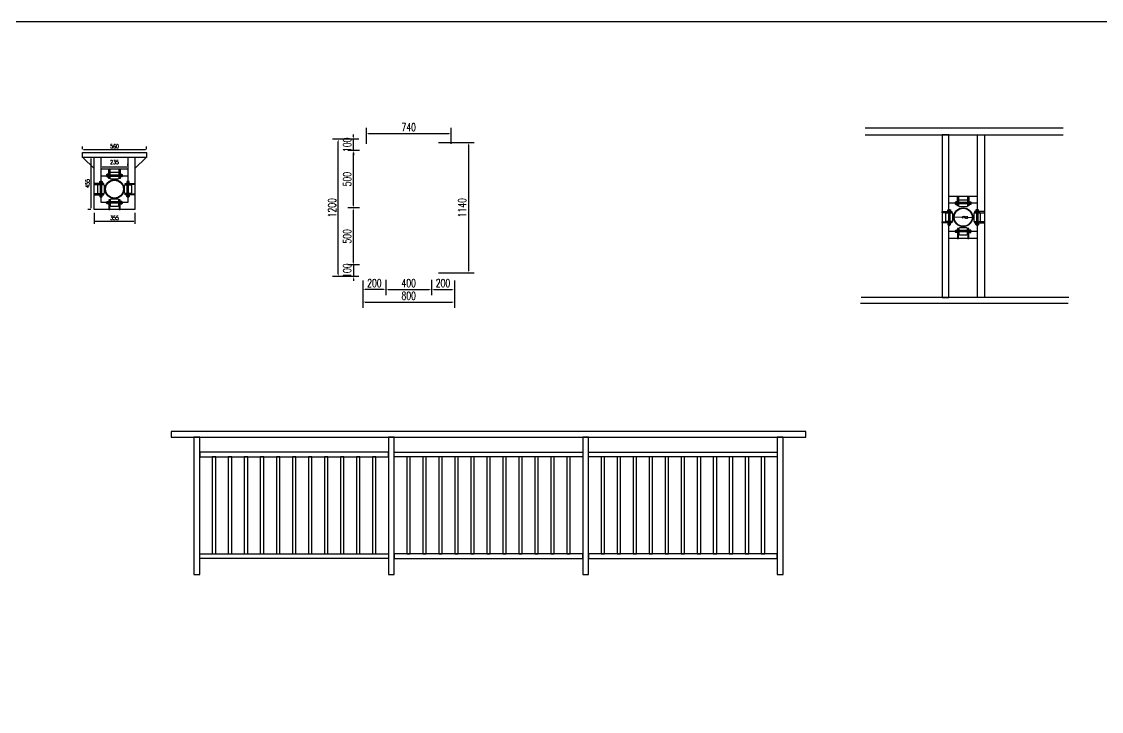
# Model space of a CAD drawing. Extents: x 36536 to 256213, y 18389 to 106449.
# Drawn here: x 234076 to 243516, y 97675 to 103703 of the extents above; entities that cross this region are included whole.
import ezdxf

# ---------------------------------------------------------------- set-up
doc = ezdxf.new("R2010")
doc.units = 0
doc.header["$LTSCALE"] = 1000
doc.header["$MEASUREMENT"] = 0
doc.linetypes.add('ACAD_ISO03W100', pattern=[30, 12, -18])
for name, color, linetype in [('W-ancillary measures附属措施', 1, 'Continuous'), ('W-PLASTIC_RAILINGS塑木栏杆', 6, 'Continuous'), ('W-STEEL_FRAME钢架', 3, 'Continuous')]:
    doc.layers.add(name, color=color, linetype=linetype)
doc.styles.add('STANDARD_T3', font='simplex.shx', dxfattribs={"width": 0.7, "bigfont": 'hztxt.shx'})
doc.dimstyles.new('W&&10', dxfattribs={"dimtxt": 35, "dimasz": 10, "dimexe": 25, "dimexo": 30, "dimgap": 10, "dimtad": 1, "dimdec": 0, "dimzin": 0, "dimdsep": 46, "dimtxsty": 'STANDARD_T3', "dimcen": 0.09, "dimclrd": 1, "dimclre": 1, "dimclrt": 7, "dimazin": 2, "dimtfac": 1, "dimtdec": 0, "dimtix": 1, "dimtmove": 2, "dimatfit": 3, "dimfxl": 100, "dimtolj": 1, "dimtzin": 0, "dimarcsym": 0})
doc.dimstyles.new('W&&20', dxfattribs={"dimtxt": 70, "dimasz": 20, "dimexe": 50, "dimexo": 60, "dimgap": 20, "dimtad": 1, "dimdec": 0, "dimzin": 0, "dimdsep": 46, "dimtxsty": 'STANDARD_T3', "dimcen": 0.09, "dimclrd": 1, "dimclre": 1, "dimclrt": 7, "dimazin": 2, "dimtfac": 1, "dimtdec": 0, "dimtix": 1, "dimtmove": 2, "dimatfit": 3, "dimfxl": 100, "dimtolj": 1, "dimtzin": 0, "dimarcsym": 0})
doc.dimstyles.new('W&&5', dxfattribs={"dimtxt": 17.5, "dimasz": 5, "dimexe": 12.5, "dimexo": 15, "dimgap": 5, "dimtad": 1, "dimdec": 0, "dimzin": 0, "dimdsep": 46, "dimtxsty": 'STANDARD_T3', "dimcen": 0.09, "dimclrd": 1, "dimclre": 1, "dimclrt": 7, "dimazin": 2, "dimtfac": 1, "dimtdec": 0, "dimtix": 1, "dimtmove": 2, "dimatfit": 3, "dimfxl": 100, "dimtolj": 1, "dimtzin": 0, "dimarcsym": 0})

# ---------------------------------------------------------------- blocks, each defined once
blk = doc.blocks.new('*U341')
at = {"layer": 'W-PLASTIC_RAILINGS塑木栏杆'}
blk.add_lwpolyline([(-15, -420), (15, -420), (15, 430), (-15, 430)], close=True, dxfattribs=at)
blk = doc.blocks.new('*U336')
at = {"layer": 'W-PLASTIC_RAILINGS塑木栏杆', "color": 0, "linetype": 'ByBlock', "lineweight": -2, "transparency": 16777216}
for p in [(0, 0), (140, 0), (280, 0), (420, 0), (560, 0), (700, 0), (840, 0), (980, 0), (1120, 0), (1260, 0), (1400, 0)]:
    blk.add_blockref('*U341', p, dxfattribs=at)
blk = doc.blocks.new('*U337')
at = {"layer": 'W-PLASTIC_RAILINGS塑木栏杆'}
blk.add_lwpolyline([(-15, -420), (15, -420), (15, 430), (-15, 430)], close=True, dxfattribs=at)
blk = doc.blocks.new('*U338')
at = {"layer": 'W-PLASTIC_RAILINGS塑木栏杆', "color": 0, "linetype": 'ByBlock', "lineweight": -2, "transparency": 16777216}
for p in [(0, 0), (140, 0), (280, 0), (420, 0), (560, 0), (700, 0), (840, 0), (980, 0), (1120, 0), (1260, 0), (1400, 0)]:
    blk.add_blockref('*U337', p, dxfattribs=at)
blk = doc.blocks.new('*U339')
at = {"layer": 'W-PLASTIC_RAILINGS塑木栏杆'}
blk.add_lwpolyline([(-15, -420), (15, -420), (15, 430), (-15, 430)], close=True, dxfattribs=at)
blk = doc.blocks.new('*U340')
at = {"layer": 'W-PLASTIC_RAILINGS塑木栏杆', "color": 0, "linetype": 'ByBlock', "lineweight": -2, "transparency": 16777216}
for p in [(0, 0), (140, 0), (280, 0), (420, 0), (560, 0), (700, 0), (840, 0), (980, 0), (1120, 0), (1260, 0), (1400, 0)]:
    blk.add_blockref('*U339', p, dxfattribs=at)
blk = doc.blocks.new('*D413')
at = {"layer": 'Defpoints', "color": 0, "transparency": 16777216}
for p in [(234608, 102559.7), (235168, 102586), (235168, 102559.7)]:
    blk.add_point(p, dxfattribs=at)
at = {"layer": 'W-STEEL_FRAME钢架', "color": 1, "lineweight": -2, "transparency": 16777216}
for p, q in [((234608, 102589.7), (234608, 102611)), ((234618, 102586), (235158, 102586)), ((235168, 102589.7), (235168, 102611))]:
    blk.add_line(p, q, dxfattribs=at)
at = {"layer": 'W-STEEL_FRAME钢架', "color": 1, "transparency": 16777216}
for points in [[(234618, 102587.7), (234618, 102584.4), (234608, 102586)], [(235158, 102587.7), (235158, 102584.4), (235168, 102586)]]:
    blk.add_solid(points, dxfattribs=at)
at = {"layer": 'W-STEEL_FRAME钢架', "color": 7, "transparency": 16777216, "insert": (234888, 102613.5), "char_height": 35, "attachment_point": 5, "style": 'STANDARD_T3'}
blk.add_mtext('\\A1;560', dxfattribs=at)
blk = doc.blocks.new('*D414')
at = {"layer": 'Defpoints', "color": 0, "transparency": 16777216}
for p in [(234710.3, 102516.7), (234679.6, 102061.4), (234710.3, 102061.4)]:
    blk.add_point(p, dxfattribs=at)
at = {"layer": 'W-STEEL_FRAME钢架', "color": 1, "lineweight": -2, "transparency": 16777216}
for p, q in [((234680.3, 102516.7), (234654.6, 102516.7)), ((234679.6, 102506.7), (234679.6, 102071.4)), ((234680.3, 102061.4), (234654.6, 102061.4))]:
    blk.add_line(p, q, dxfattribs=at)
at = {"layer": 'W-STEEL_FRAME钢架', "color": 1, "transparency": 16777216}
for points in [[(234677.9, 102506.7), (234681.2, 102506.7), (234679.6, 102516.7)], [(234677.9, 102071.4), (234681.2, 102071.4), (234679.6, 102061.4)]]:
    blk.add_solid(points, dxfattribs=at)
at = {"layer": 'W-STEEL_FRAME钢架', "color": 7, "transparency": 16777216, "insert": (234652.1, 102289), "char_height": 35, "attachment_point": 5, "rotation": 90, "style": 'STANDARD_T3'}
blk.add_mtext('\\A1;455', dxfattribs=at)
blk = doc.blocks.new('*D415')
at = {"layer": 'Defpoints', "color": 0, "transparency": 16777216}
for p in [(234710.3, 102061.4), (235065.6, 102061.4), (235065.6, 101960.4)]:
    blk.add_point(p, dxfattribs=at)
at = {"layer": 'W-STEEL_FRAME钢架', "color": 1, "lineweight": -2, "transparency": 16777216}
for p, q in [((234710.3, 102031.4), (234710.3, 101935.4)), ((235065.6, 102031.4), (235065.6, 101935.4)), ((234720.3, 101960.4), (235055.6, 101960.4))]:
    blk.add_line(p, q, dxfattribs=at)
at = {"layer": 'W-STEEL_FRAME钢架', "color": 1, "transparency": 16777216}
for points in [[(234720.3, 101962.1), (234720.3, 101958.7), (234710.3, 101960.4)], [(235055.6, 101962.1), (235055.6, 101958.7), (235065.6, 101960.4)]]:
    blk.add_solid(points, dxfattribs=at)
at = {"layer": 'W-STEEL_FRAME钢架', "color": 7, "transparency": 16777216, "insert": (234888, 101987.9), "char_height": 35, "attachment_point": 5, "style": 'STANDARD_T3'}
blk.add_mtext('\\A1;355', dxfattribs=at)
blk = doc.blocks.new('*D416')
at = {"layer": 'Defpoints', "color": 0, "transparency": 16777216}
for p in [(235005.6, 102434), (234770.3, 102416.7), (235005.6, 102416.7)]:
    blk.add_point(p, dxfattribs=at)
at = {"layer": 'W-STEEL_FRAME钢架', "color": 1, "lineweight": -2, "transparency": 16777216}
for p, q in [((234770.3, 102446.7), (234770.3, 102459)), ((234780.3, 102434), (234995.6, 102434)), ((235005.6, 102446.7), (235005.6, 102459))]:
    blk.add_line(p, q, dxfattribs=at)
at = {"layer": 'W-STEEL_FRAME钢架', "color": 1, "transparency": 16777216}
for points in [[(234780.3, 102435.6), (234780.3, 102432.3), (234770.3, 102434)], [(234995.6, 102435.6), (234995.6, 102432.3), (235005.6, 102434)]]:
    blk.add_solid(points, dxfattribs=at)
at = {"layer": 'W-STEEL_FRAME钢架', "color": 7, "transparency": 16777216, "insert": (234888, 102475), "char_height": 35, "attachment_point": 5, "style": 'STANDARD_T3'}
blk.add_mtext('\\A1;235', dxfattribs=at)
blk = doc.blocks.new('*D429')
at = {"layer": 'Defpoints', "color": 0, "transparency": 16777216}
for p in [(237260, 101506.5), (237660, 101506.5), (237660, 101362.9)]:
    blk.add_point(p, dxfattribs=at)
at = {"layer": 'W-STEEL_FRAME钢架', "color": 1, "lineweight": -2, "transparency": 16777216}
for p, q in [((237260, 101446.5), (237260, 101312.9)), ((237660, 101446.5), (237660, 101312.9)), ((237280, 101362.9), (237640, 101362.9))]:
    blk.add_line(p, q, dxfattribs=at)
at = {"layer": 'W-STEEL_FRAME钢架', "color": 1, "transparency": 16777216}
for points in [[(237280, 101366.2), (237280, 101359.5), (237260, 101362.9)], [(237640, 101366.2), (237640, 101359.5), (237660, 101362.9)]]:
    blk.add_solid(points, dxfattribs=at)
at = {"layer": 'W-STEEL_FRAME钢架', "color": 7, "transparency": 16777216, "insert": (237460, 101417.9), "char_height": 70, "attachment_point": 5, "style": 'STANDARD_T3'}
blk.add_mtext('\\A1;400', dxfattribs=at)
blk = doc.blocks.new('*D430')
at = {"layer": 'Defpoints', "color": 0, "transparency": 16777216}
for p in [(237060, 101501.5), (237260, 101506.5), (237060, 101362.9)]:
    blk.add_point(p, dxfattribs=at)
at = {"layer": 'W-STEEL_FRAME钢架', "color": 1, "lineweight": -2, "transparency": 16777216}
for p, q in [((237060, 101441.5), (237060, 101312.9)), ((237260, 101446.5), (237260, 101312.9)), ((237240, 101362.9), (237080, 101362.9))]:
    blk.add_line(p, q, dxfattribs=at)
at = {"layer": 'W-STEEL_FRAME钢架', "color": 1, "transparency": 16777216}
for points in [[(237080, 101366.2), (237080, 101359.5), (237060, 101362.9)], [(237240, 101366.2), (237240, 101359.5), (237260, 101362.9)]]:
    blk.add_solid(points, dxfattribs=at)
at = {"layer": 'W-STEEL_FRAME钢架', "color": 7, "transparency": 16777216, "insert": (237160, 101417.9), "char_height": 70, "attachment_point": 5, "style": 'STANDARD_T3'}
blk.add_mtext('\\A1;200', dxfattribs=at)
blk = doc.blocks.new('*D431')
at = {"layer": 'Defpoints', "color": 0, "transparency": 16777216}
for p in [(237660, 101506.5), (237860, 101500.8), (237860, 101362.9)]:
    blk.add_point(p, dxfattribs=at)
at = {"layer": 'W-STEEL_FRAME钢架', "color": 1, "lineweight": -2, "transparency": 16777216}
for p, q in [((237660, 101446.5), (237660, 101312.9)), ((237860, 101440.8), (237860, 101312.9)), ((237680, 101362.9), (237840, 101362.9))]:
    blk.add_line(p, q, dxfattribs=at)
at = {"layer": 'W-STEEL_FRAME钢架', "color": 1, "transparency": 16777216}
for points in [[(237680, 101366.2), (237680, 101359.5), (237660, 101362.9)], [(237840, 101366.2), (237840, 101359.5), (237860, 101362.9)]]:
    blk.add_solid(points, dxfattribs=at)
at = {"layer": 'W-STEEL_FRAME钢架', "color": 7, "transparency": 16777216, "insert": (237760, 101417.9), "char_height": 70, "attachment_point": 5, "style": 'STANDARD_T3'}
blk.add_mtext('\\A1;200', dxfattribs=at)
blk = doc.blocks.new('*D432')
at = {"layer": 'Defpoints', "color": 0, "transparency": 16777216}
for p in [(237060, 101501.5), (237860, 101500.8), (237860, 101252.5)]:
    blk.add_point(p, dxfattribs=at)
at = {"layer": 'W-STEEL_FRAME钢架', "color": 1, "lineweight": -2, "transparency": 16777216}
for p, q in [((237060, 101441.5), (237060, 101202.5)), ((237860, 101440.8), (237860, 101202.5)), ((237080, 101252.5), (237840, 101252.5))]:
    blk.add_line(p, q, dxfattribs=at)
at = {"layer": 'W-STEEL_FRAME钢架', "color": 1, "transparency": 16777216}
for points in [[(237080, 101255.8), (237080, 101249.1), (237060, 101252.5)], [(237840, 101255.8), (237840, 101249.1), (237860, 101252.5)]]:
    blk.add_solid(points, dxfattribs=at)
at = {"layer": 'W-STEEL_FRAME钢架', "color": 7, "transparency": 16777216, "insert": (237460, 101307.5), "char_height": 70, "attachment_point": 5, "style": 'STANDARD_T3'}
blk.add_mtext('\\A1;800', dxfattribs=at)
blk = doc.blocks.new('*D433')
at = {"layer": 'Defpoints', "color": 0, "transparency": 16777216}
for p in [(236976.7, 102076.5), (237090, 102076.5), (237090, 101576.5)]:
    blk.add_point(p, dxfattribs=at)
at = {"layer": 'W-STEEL_FRAME钢架', "color": 1, "lineweight": -2, "transparency": 16777216}
for p, q in [((237030, 102076.5), (236926.7, 102076.5)), ((236976.7, 101596.5), (236976.7, 102056.5)), ((237030, 101576.5), (236926.7, 101576.5))]:
    blk.add_line(p, q, dxfattribs=at)
at = {"layer": 'W-STEEL_FRAME钢架', "color": 1, "transparency": 16777216}
for points in [[(236973.4, 102056.5), (236980.1, 102056.5), (236976.7, 102076.5)], [(236973.4, 101596.5), (236980.1, 101596.5), (236976.7, 101576.5)]]:
    blk.add_solid(points, dxfattribs=at)
at = {"layer": 'W-STEEL_FRAME钢架', "color": 7, "transparency": 16777216, "insert": (236921.7, 101826.5), "char_height": 70, "attachment_point": 5, "rotation": 90, "style": 'STANDARD_T3'}
blk.add_mtext('\\A1;500', dxfattribs=at)
blk = doc.blocks.new('*D434')
at = {"layer": 'Defpoints', "color": 0, "transparency": 16777216}
for p in [(236976.7, 102576.5), (237090, 102576.5), (237090, 102076.5)]:
    blk.add_point(p, dxfattribs=at)
at = {"layer": 'W-STEEL_FRAME钢架', "color": 1, "lineweight": -2, "transparency": 16777216}
for p, q in [((237030, 102576.5), (236926.7, 102576.5)), ((236976.7, 102096.5), (236976.7, 102556.5)), ((237030, 102076.5), (236926.7, 102076.5))]:
    blk.add_line(p, q, dxfattribs=at)
at = {"layer": 'W-STEEL_FRAME钢架', "color": 1, "transparency": 16777216}
for points in [[(236973.4, 102556.5), (236980.1, 102556.5), (236976.7, 102576.5)], [(236973.4, 102096.5), (236980.1, 102096.5), (236976.7, 102076.5)]]:
    blk.add_solid(points, dxfattribs=at)
at = {"layer": 'W-STEEL_FRAME钢架', "color": 7, "transparency": 16777216, "insert": (236921.7, 102326.5), "char_height": 70, "attachment_point": 5, "rotation": 90, "style": 'STANDARD_T3'}
blk.add_mtext('\\A1;500', dxfattribs=at)
blk = doc.blocks.new('*D435')
at = {"layer": 'Defpoints', "color": 0, "transparency": 16777216}
for p in [(236976.7, 102676.5), (237085, 102676.5), (237090, 102576.5)]:
    blk.add_point(p, dxfattribs=at)
at = {"layer": 'W-STEEL_FRAME钢架', "color": 1, "lineweight": -2, "transparency": 16777216}
for p, q in [((236976.7, 102696.5), (236976.7, 102716.5)), ((237025, 102676.5), (236926.7, 102676.5)), ((236976.7, 102576.5), (236976.7, 102676.5)), ((237030, 102576.5), (236926.7, 102576.5)), ((236976.7, 102556.5), (236976.7, 102536.5))]:
    blk.add_line(p, q, dxfattribs=at)
at = {"layer": 'W-STEEL_FRAME钢架', "color": 1, "transparency": 16777216}
for points in [[(236973.4, 102696.5), (236980.1, 102696.5), (236976.7, 102676.5)], [(236973.4, 102556.5), (236980.1, 102556.5), (236976.7, 102576.5)]]:
    blk.add_solid(points, dxfattribs=at)
at = {"layer": 'W-STEEL_FRAME钢架', "color": 7, "transparency": 16777216, "insert": (236921.7, 102626.5), "char_height": 70, "attachment_point": 5, "rotation": 90, "style": 'STANDARD_T3'}
blk.add_mtext('\\A1;100', dxfattribs=at)
blk = doc.blocks.new('*D436')
at = {"layer": 'Defpoints', "color": 0, "transparency": 16777216}
for p in [(237090, 101576.5), (236976.7, 101476.6), (237083.4, 101476.6)]:
    blk.add_point(p, dxfattribs=at)
at = {"layer": 'W-STEEL_FRAME钢架', "color": 1, "lineweight": -2, "transparency": 16777216}
for p, q in [((236976.7, 101596.5), (236976.7, 101616.5)), ((237030, 101576.5), (236926.7, 101576.5)), ((236976.7, 101576.5), (236976.7, 101476.6)), ((237023.4, 101476.6), (236926.7, 101476.6)), ((236976.7, 101456.6), (236976.7, 101436.6))]:
    blk.add_line(p, q, dxfattribs=at)
at = {"layer": 'W-STEEL_FRAME钢架', "color": 1, "transparency": 16777216}
for points in [[(236973.4, 101596.5), (236980.1, 101596.5), (236976.7, 101576.5)], [(236973.4, 101456.6), (236980.1, 101456.6), (236976.7, 101476.6)]]:
    blk.add_solid(points, dxfattribs=at)
at = {"layer": 'W-STEEL_FRAME钢架', "color": 7, "transparency": 16777216, "insert": (236921.7, 101526.6), "char_height": 70, "attachment_point": 5, "rotation": 90, "style": 'STANDARD_T3'}
blk.add_mtext('\\A1;100', dxfattribs=at)
blk = doc.blocks.new('*D437')
at = {"layer": 'Defpoints', "color": 0, "transparency": 16777216}
for p in [(236844.6, 102676.5), (237085, 102676.5), (237083.4, 101476.6)]:
    blk.add_point(p, dxfattribs=at)
at = {"layer": 'W-STEEL_FRAME钢架', "color": 1, "lineweight": -2, "transparency": 16777216}
for p, q in [((237025, 102676.5), (236794.6, 102676.5)), ((236844.6, 101496.6), (236844.6, 102656.5)), ((237023.4, 101476.6), (236794.6, 101476.6))]:
    blk.add_line(p, q, dxfattribs=at)
at = {"layer": 'W-STEEL_FRAME钢架', "color": 1, "transparency": 16777216}
for points in [[(236841.2, 102656.5), (236847.9, 102656.5), (236844.6, 102676.5)], [(236841.2, 101496.6), (236847.9, 101496.6), (236844.6, 101476.6)]]:
    blk.add_solid(points, dxfattribs=at)
at = {"layer": 'W-STEEL_FRAME钢架', "color": 7, "transparency": 16777216, "insert": (236789.6, 102076.6), "char_height": 70, "attachment_point": 5, "rotation": 90, "style": 'STANDARD_T3'}
blk.add_mtext('\\A1;1200', dxfattribs=at)
blk = doc.blocks.new('*D438')
at = {"layer": 'Defpoints', "color": 0, "transparency": 16777216}
for p in [(237830, 102724.4), (237090, 102576.5), (237830, 102576.5)]:
    blk.add_point(p, dxfattribs=at)
at = {"layer": 'W-STEEL_FRAME钢架', "color": 1, "lineweight": -2, "transparency": 16777216}
for p, q in [((237090, 102636.5), (237090, 102774.4)), ((237110, 102724.4), (237810, 102724.4)), ((237830, 102636.5), (237830, 102774.4))]:
    blk.add_line(p, q, dxfattribs=at)
at = {"layer": 'W-STEEL_FRAME钢架', "color": 1, "transparency": 16777216}
for points in [[(237110, 102727.7), (237110, 102721), (237090, 102724.4)], [(237810, 102727.7), (237810, 102721), (237830, 102724.4)]]:
    blk.add_solid(points, dxfattribs=at)
at = {"layer": 'W-STEEL_FRAME钢架', "color": 7, "transparency": 16777216, "insert": (237460, 102779.4), "char_height": 70, "attachment_point": 5, "style": 'STANDARD_T3'}
blk.add_mtext('\\A1;740', dxfattribs=at)
blk = doc.blocks.new('*D439')
at = {"layer": 'Defpoints', "color": 0, "transparency": 16777216}
for p in [(237660, 102646.5), (237660, 101506.5), (237982.4, 101506.5)]:
    blk.add_point(p, dxfattribs=at)
at = {"layer": 'W-STEEL_FRAME钢架', "color": 1, "lineweight": -2, "transparency": 16777216}
for p, q in [((237720, 102646.5), (238032.4, 102646.5)), ((237982.4, 102626.5), (237982.4, 101526.5)), ((237720, 101506.5), (238032.4, 101506.5))]:
    blk.add_line(p, q, dxfattribs=at)
at = {"layer": 'W-STEEL_FRAME钢架', "color": 1, "transparency": 16777216}
for points in [[(237979, 102626.5), (237985.7, 102626.5), (237982.4, 102646.5)], [(237979, 101526.5), (237985.7, 101526.5), (237982.4, 101506.5)]]:
    blk.add_solid(points, dxfattribs=at)
at = {"layer": 'W-STEEL_FRAME钢架', "color": 7, "transparency": 16777216, "insert": (237927.4, 102076.5), "char_height": 70, "attachment_point": 5, "rotation": 90, "style": 'STANDARD_T3'}
blk.add_mtext('\\A1;1140', dxfattribs=at)
blk = doc.blocks.new('*D622')
at = {"color": 1, "lineweight": -2, "transparency": 16777216}
for p, q in [((242230.9, 101997.8), (242299.4, 101993.9)), ((242385.6, 101989.1), (242349.5, 101991.1))]:
    blk.add_line(p, q, dxfattribs=at)
at = {"color": 1, "transparency": 16777216}
for points in [[(242230.9, 101998.6), (242230.8, 101997), (242225.9, 101998.1)], [(242385.7, 101989.9), (242385.6, 101988.2), (242390.6, 101988.8)]]:
    blk.add_solid(points, dxfattribs=at)
at = {"layer": 'Defpoints', "color": 0, "transparency": 16777216}
for p in [(242225.9, 101998.1, 0), (242390.6, 101988.8, 0)]:
    blk.add_point(p, dxfattribs=at)
at = {"color": 7, "transparency": 16777216, "insert": (242324.4, 101992.5), "char_height": 17.5, "attachment_point": 5, "rotation": 356.77079, "style": 'STANDARD_T3'}
blk.add_mtext('\\A1;∅165', dxfattribs=at)

msp = doc.modelspace()

# ---------------------------------------------------------------- hatches: boundary and pattern name
h = msp.add_hatch(color=256)
h.dxf.hatch_style = 1
edge = h.paths.add_edge_path()
edge.add_arc((242308.227, 101993.429), 82.5, 0, 360)
edge = h.paths.add_edge_path(flags=16)
edge.add_arc((242308.227, 101993.429), 78.5, 0, 360)
edge = h.paths.add_edge_path()
edge.add_arc((242308.227, 101993.429), 82.5, 0, 360)
edge = h.paths.add_edge_path(flags=16)
edge.add_arc((242308.227, 101993.429), 78.5, 0, 360)

# ---------------------------------------------------------------- linework, layer by layer
for p, q in [((235167.989, 102516.671), (234607.989, 102516.671)), ((234710.347, 102419.416), (234610.347, 102516.671)), ((234710.347, 102061.387), (234710.347, 102516.671)), ((234770.347, 102121.387), (234770.347, 102516.671)), ((235005.63, 102516.671), (235005.63, 102121.387)), ((235065.63, 102516.671), (235065.63, 102061.387)), ((235065.63, 102419.416), (235165.63, 102516.671)), ((234770.347, 102416.671), (235005.63, 102416.671)), ((234770.347, 102356.671), (235005.63, 102356.671)), ((234823.989, 102362.671, 0), (234830.989, 102362.671, 0)), ((234830.989, 102351.671, 0), (234823.989, 102351.671, 0)), ((234834.989, 102356.126, 0), (234830.989, 102359.472, 0)), ((234834.989, 102353.825, 0), (234830.989, 102357.171, 0)), ((234940.989, 102356.126, 0), (234944.989, 102359.472, 0)), ((234940.989, 102353.825, 0), (234944.989, 102357.171, 0)), ((234951.989, 102362.671, 0), (234944.989, 102362.671, 0)), ((234944.989, 102351.671, 0), (234951.989, 102351.671, 0)), ((234953.989, 102350.171, 0), (234953.989, 102364.171, 0)), ((234764.347, 102303.029, 0), (234764.347, 102296.029, 0)), ((234770.892, 102292.029, 0), (234767.546, 102296.029, 0)), ((234773.193, 102292.029, 0), (234769.847, 102296.029, 0)), ((234775.347, 102296.029, 0), (234775.347, 102303.029, 0)), ((235000.63, 102296.029, 0), (235000.63, 102303.029, 0)), ((235002.784, 102292.029, 0), (235006.13, 102296.029, 0)), ((235005.085, 102292.029, 0), (235008.431, 102296.029, 0)), ((235011.63, 102303.029, 0), (235011.63, 102296.029, 0)), ((234776.847, 102173.029, 0), (234762.847, 102173.029, 0)), ((234764.347, 102175.029, 0), (234764.347, 102182.029, 0)), ((234770.892, 102186.029, 0), (234767.546, 102182.029, 0)), ((234773.193, 102186.029, 0), (234769.847, 102182.029, 0)), ((234775.347, 102182.029, 0), (234775.347, 102175.029, 0)), ((234999.13, 102173.029, 0), (235013.13, 102173.029, 0)), ((235000.63, 102182.029, 0), (235000.63, 102175.029, 0)), ((235002.784, 102186.029, 0), (235006.13, 102182.029, 0)), ((235005.085, 102186.029, 0), (235008.431, 102182.029, 0)), ((235011.63, 102175.029, 0), (235011.63, 102182.029, 0)), ((235065.63, 102061.387), (234710.347, 102061.387)), ((235005.63, 102121.387), (234770.347, 102121.387)), ((234830.989, 102126.387, 0), (234823.989, 102126.387, 0)), ((234823.989, 102115.387, 0), (234830.989, 102115.387, 0)), ((234834.989, 102124.233, 0), (234830.989, 102120.887, 0)), ((234834.989, 102121.932, 0), (234830.989, 102118.586, 0)), ((234940.989, 102124.233, 0), (234944.989, 102120.887, 0)), ((234940.989, 102121.932, 0), (234944.989, 102118.586, 0)), ((234944.989, 102126.387, 0), (234951.989, 102126.387, 0)), ((234951.989, 102115.387, 0), (234944.989, 102115.387, 0)), ((234953.989, 102127.887, 0), (234953.989, 102113.887, 0)), ((242192.227, 102059.429, 0), (242178.227, 102059.429, 0)), ((242179.727, 102057.429, 0), (242179.727, 102050.429, 0)), ((242190.727, 102050.429, 0), (242190.727, 102057.429, 0)), ((242244.227, 102121.929, 0), (242251.227, 102121.929, 0)), ((242251.227, 102110.929, 0), (242244.227, 102110.929, 0)), ((242255.227, 102115.384, 0), (242251.227, 102118.73, 0)), ((242255.227, 102113.083, 0), (242251.227, 102116.429, 0)), ((242361.227, 102115.384, 0), (242365.227, 102118.73, 0)), ((242361.227, 102113.083, 0), (242365.227, 102116.429, 0)), ((242372.227, 102121.929, 0), (242365.227, 102121.929, 0)), ((242365.227, 102110.929, 0), (242372.227, 102110.929, 0)), ((242374.227, 102109.429, 0), (242374.227, 102123.429, 0)), ((242424.227, 102059.429, 0), (242438.227, 102059.429, 0)), ((242425.727, 102050.429, 0), (242425.727, 102057.429, 0)), ((242436.727, 102057.429, 0), (242436.727, 102050.429, 0)), ((242186.272, 102046.429, 0), (242182.926, 102050.429, 0)), ((242188.573, 102046.429, 0), (242185.227, 102050.429, 0)), ((242427.882, 102046.429, 0), (242431.227, 102050.429, 0)), ((242430.183, 102046.429, 0), (242433.528, 102050.429, 0)), ((242179.727, 101929.429, 0), (242179.727, 101936.429, 0)), ((242186.272, 101940.429, 0), (242182.926, 101936.429, 0)), ((242188.573, 101940.429, 0), (242185.227, 101936.429, 0)), ((242190.727, 101936.429, 0), (242190.727, 101929.429, 0)), ((242251.227, 101875.929, 0), (242244.227, 101875.929, 0)), ((242255.227, 101873.775, 0), (242251.227, 101870.429, 0)), ((242255.227, 101871.474, 0), (242251.227, 101868.128, 0)), ((242361.227, 101873.775, 0), (242365.227, 101870.429, 0)), ((242361.227, 101871.474, 0), (242365.227, 101868.128, 0)), ((242365.227, 101875.929, 0), (242372.227, 101875.929, 0)), ((242374.227, 101877.429, 0), (242374.227, 101863.429, 0)), ((242425.727, 101936.429, 0), (242425.727, 101929.429, 0)), ((242427.882, 101940.429, 0), (242431.227, 101936.429, 0)), ((242430.183, 101940.429, 0), (242433.528, 101936.429, 0)), ((242436.727, 101929.429, 0), (242436.727, 101936.429, 0)), ((242244.227, 101864.929, 0), (242251.227, 101864.929, 0)), ((242372.227, 101864.929, 0), (242365.227, 101864.929, 0))]:
    msp.add_line(p, q)
at = {"color": 4}
for p, q in [((234821.989, 102357.171, 0), (234817.989, 102357.171, 0)), ((234821.989, 102363.171, 0), (234818.989, 102363.171, 0)), ((234818.989, 102351.171, 0), (234821.989, 102351.171, 0)), ((234763.847, 102305.029, 0), (234763.847, 102308.029, 0)), ((234769.847, 102305.029, 0), (234769.847, 102309.029, 0)), ((234775.847, 102308.029, 0), (234775.847, 102305.029, 0)), ((235000.13, 102308.029, 0), (235000.13, 102305.029, 0)), ((235006.13, 102305.029, 0), (235006.13, 102309.029, 0)), ((235012.13, 102305.029, 0), (235012.13, 102308.029, 0)), ((234821.989, 102120.887, 0), (234817.989, 102120.887, 0)), ((234818.989, 102126.887, 0), (234821.989, 102126.887, 0)), ((234821.989, 102114.887, 0), (234818.989, 102114.887, 0)), ((242242.227, 102116.429, 0), (242238.227, 102116.429, 0)), ((242242.227, 102122.429, 0), (242239.227, 102122.429, 0)), ((242239.227, 102110.429, 0), (242242.227, 102110.429, 0)), ((242179.227, 101927.429, 0), (242179.227, 101924.429, 0)), ((242185.227, 101927.429, 0), (242185.227, 101923.429, 0)), ((242191.227, 101924.429, 0), (242191.227, 101927.429, 0)), ((242242.227, 101870.429, 0), (242238.227, 101870.429, 0)), ((242239.227, 101876.429, 0), (242242.227, 101876.429, 0)), ((242425.227, 101924.429, 0), (242425.227, 101927.429, 0)), ((242431.227, 101927.429, 0), (242431.227, 101923.429, 0)), ((242437.227, 101927.429, 0), (242437.227, 101924.429, 0)), ((242242.227, 101864.429, 0), (242239.227, 101864.429, 0))]:
    msp.add_line(p, q, dxfattribs=at)
at = {"color": 6, "linetype": 'ACAD_ISO03W100'}
for p, q in [((234937.989, 102362.671, 0), (234837.989, 102362.671, 0)), ((234937.989, 102350.671, 0), (234837.989, 102350.671, 0)), ((234764.347, 102189.029, 0), (234764.347, 102289.029, 0)), ((234776.347, 102189.029, 0), (234776.347, 102289.029, 0)), ((234999.63, 102189.029, 0), (234999.63, 102289.029, 0)), ((235011.63, 102189.029, 0), (235011.63, 102289.029, 0)), ((234937.989, 102127.387, 0), (234837.989, 102127.387, 0)), ((234937.989, 102115.387, 0), (234837.989, 102115.387, 0)), ((242358.227, 102121.929, 0), (242258.227, 102121.929, 0)), ((242358.227, 102109.929, 0), (242258.227, 102109.929, 0)), ((242179.727, 102043.429, 0), (242179.727, 101943.429, 0)), ((242191.727, 102043.429, 0), (242191.727, 101943.429, 0)), ((242424.727, 102043.429, 0), (242424.727, 101943.429, 0)), ((242436.727, 102043.429, 0), (242436.727, 101943.429, 0)), ((242358.227, 101876.929, 0), (242258.227, 101876.929, 0)), ((242358.227, 101864.929, 0), (242258.227, 101864.929, 0))]:
    msp.add_line(p, q, dxfattribs=at)
at = {"color": 2}
for p, q in [((234837.989, 102356.671, 0), (234847.989, 102356.671, 0)), ((234927.989, 102356.671, 0), (234937.989, 102356.671, 0)), ((234770.347, 102289.029, 0), (234770.347, 102279.029, 0)), ((235005.63, 102289.029, 0), (235005.63, 102279.029, 0)), ((234770.347, 102199.029, 0), (234770.347, 102189.029, 0)), ((235005.63, 102199.029, 0), (235005.63, 102189.029, 0)), ((234837.989, 102121.387, 0), (234847.989, 102121.387, 0)), ((234927.989, 102121.387, 0), (234937.989, 102121.387, 0)), ((242258.227, 102115.929, 0), (242268.227, 102115.929, 0)), ((242348.227, 102115.929, 0), (242358.227, 102115.929, 0)), ((242185.727, 102033.429, 0), (242185.727, 102043.429, 0)), ((242430.727, 102033.429, 0), (242430.727, 102043.429, 0)), ((242185.727, 101943.429, 0), (242185.727, 101953.429, 0)), ((242258.227, 101870.929, 0), (242268.227, 101870.929, 0)), ((242348.227, 101870.929, 0), (242358.227, 101870.929, 0)), ((242430.727, 101943.429, 0), (242430.727, 101953.429, 0))]:
    msp.add_line(p, q, dxfattribs=at)
for points in [[(211646.243, 103703.395), (244784.33, 103703.395), (244784.33, 69667.453), (211646.243, 69667.453)], [(235167.989, 102516.671), (234607.989, 102516.671), (234607.989, 102559.671), (235167.989, 102559.671)], [(234847.989, 102416.671), (234847.989, 102333.174), (234837.989, 102333.174), (234837.989, 102416.671)], [(234937.989, 102416.671), (234937.989, 102333.174), (234927.989, 102333.174), (234927.989, 102416.671)], [(234710.347, 102279.029), (234793.844, 102279.029), (234793.844, 102289.029), (234710.347, 102289.029)], [(235065.63, 102279.029), (234982.133, 102279.029), (234982.133, 102289.029), (235065.63, 102289.029)], [(234710.347, 102189.029), (234793.844, 102189.029), (234793.844, 102199.029), (234710.347, 102199.029)], [(235065.63, 102189.029), (234982.133, 102189.029), (234982.133, 102199.029), (235065.63, 102199.029)], [(234847.989, 102061.387), (234847.989, 102144.884), (234837.989, 102144.884), (234837.989, 102061.387)], [(234937.989, 102061.387), (234937.989, 102144.884), (234927.989, 102144.884), (234927.989, 102061.387)]]:
    msp.add_lwpolyline(points, close=True)
at = {"elevation": 0}
for points in [[(234817.989, 102352.171), (234819.989, 102350.171), (234819.989, 102364.171), (234817.989, 102362.171)], [(234821.989, 102348.671), (234821.989, 102351.671), (234821.989, 102362.671), (234821.989, 102365.671)], [(234953.989, 102348.671), (234953.989, 102351.671), (234953.989, 102362.671), (234953.989, 102365.671)], [(234778.347, 102305.029), (234775.347, 102305.029), (234764.347, 102305.029), (234761.347, 102305.029)], [(234774.847, 102309.029), (234776.847, 102307.029), (234762.847, 102307.029), (234764.847, 102309.029)], [(234997.63, 102305.029), (235000.63, 102305.029), (235011.63, 102305.029), (235014.63, 102305.029)], [(235001.13, 102309.029), (234999.13, 102307.029), (235013.13, 102307.029), (235011.13, 102309.029)], [(234778.347, 102173.029), (234775.347, 102173.029), (234764.347, 102173.029), (234761.347, 102173.029)], [(234997.63, 102173.029), (235000.63, 102173.029), (235011.63, 102173.029), (235014.63, 102173.029)], [(242268.227, 102178.429), (242268.227, 102092.647), (242258.227, 102092.647), (242258.227, 102178.429)], [(242358.227, 102178.429), (242358.227, 102092.647), (242348.227, 102092.647), (242348.227, 102178.429)], [(234817.989, 102125.887), (234819.989, 102127.887), (234819.989, 102113.887), (234817.989, 102115.887)], [(234821.989, 102129.387), (234821.989, 102126.387), (234821.989, 102115.387), (234821.989, 102112.387)], [(234953.989, 102129.387), (234953.989, 102126.387), (234953.989, 102115.387), (234953.989, 102112.387)], [(242193.727, 102059.429), (242190.727, 102059.429), (242179.727, 102059.429), (242176.727, 102059.429)], [(242238.227, 102111.429), (242240.227, 102109.429), (242240.227, 102123.429), (242238.227, 102121.429)], [(242242.227, 102107.929), (242242.227, 102110.929), (242242.227, 102121.929), (242242.227, 102124.929)], [(242374.227, 102107.929), (242374.227, 102110.929), (242374.227, 102121.929), (242374.227, 102124.929)], [(242422.727, 102059.429), (242425.727, 102059.429), (242436.727, 102059.429), (242439.727, 102059.429)], [(242123.227, 102043.429), (242209.01, 102043.429), (242209.01, 102033.429), (242123.227, 102033.429)], [(242493.227, 102043.429), (242407.445, 102043.429), (242407.445, 102033.429), (242493.227, 102033.429)], [(242123.227, 101953.429), (242209.01, 101953.429), (242209.01, 101943.429), (242123.227, 101943.429)], [(242193.727, 101927.429), (242190.727, 101927.429), (242179.727, 101927.429), (242176.727, 101927.429)], [(242190.227, 101923.429), (242192.227, 101925.429), (242178.227, 101925.429), (242180.227, 101923.429)], [(242238.227, 101875.429), (242240.227, 101877.429), (242240.227, 101863.429), (242238.227, 101865.429)], [(242242.227, 101878.929), (242242.227, 101875.929), (242242.227, 101864.929), (242242.227, 101861.929)], [(242268.227, 101808.429), (242268.227, 101894.212), (242258.227, 101894.212), (242258.227, 101808.429)], [(242358.227, 101808.429), (242358.227, 101894.212), (242348.227, 101894.212), (242348.227, 101808.429)], [(242374.227, 101878.929), (242374.227, 101875.929), (242374.227, 101864.929), (242374.227, 101861.929)], [(242493.227, 101953.429), (242407.445, 101953.429), (242407.445, 101943.429), (242493.227, 101943.429)], [(242422.727, 101927.429), (242425.727, 101927.429), (242436.727, 101927.429), (242439.727, 101927.429)], [(242426.227, 101923.429), (242424.227, 101925.429), (242438.227, 101925.429), (242436.227, 101923.429)]]:
    msp.add_lwpolyline(points, close=True, dxfattribs=at)
for points in [[(234819.989, 102350.171), (234821.989, 102350.171), (234821.989, 102364.171), (234819.989, 102364.171)], [(234834.989, 102370.671), (234834.989, 102342.671), (234837.989, 102342.671), (234837.989, 102370.671), (234834.989, 102370.671), (234834.989, 102369.671)], [(234940.989, 102370.671), (234940.989, 102342.671), (234937.989, 102342.671), (234937.989, 102370.671), (234940.989, 102370.671), (234940.989, 102369.671)], [(234756.347, 102292.029), (234784.347, 102292.029), (234784.347, 102289.029), (234756.347, 102289.029), (234756.347, 102292.029), (234757.347, 102292.029)], [(234776.847, 102307.029), (234776.847, 102305.029), (234762.847, 102305.029), (234762.847, 102307.029)], [(235019.63, 102292.029), (234991.63, 102292.029), (234991.63, 102289.029), (235019.63, 102289.029), (235019.63, 102292.029), (235018.63, 102292.029)], [(234999.13, 102307.029), (234999.13, 102305.029), (235013.13, 102305.029), (235013.13, 102307.029)], [(234756.347, 102186.029), (234784.347, 102186.029), (234784.347, 102189.029), (234756.347, 102189.029), (234756.347, 102186.029), (234757.347, 102186.029)], [(235019.63, 102186.029), (234991.63, 102186.029), (234991.63, 102189.029), (235019.63, 102189.029), (235019.63, 102186.029), (235018.63, 102186.029)], [(242183.227, 102178.429), (242433.227, 102178.429)], [(234819.989, 102127.887), (234821.989, 102127.887), (234821.989, 102113.887), (234819.989, 102113.887)], [(234834.989, 102107.387), (234834.989, 102135.387), (234837.989, 102135.387), (234837.989, 102107.387), (234834.989, 102107.387), (234834.989, 102108.387)], [(234940.989, 102107.387), (234940.989, 102135.387), (234937.989, 102135.387), (234937.989, 102107.387), (234940.989, 102107.387), (234940.989, 102108.387)], [(242183.227, 102118.429), (242433.227, 102118.429)], [(242240.227, 102109.429), (242242.227, 102109.429), (242242.227, 102123.429), (242240.227, 102123.429)], [(242255.227, 102129.929), (242255.227, 102101.929), (242258.227, 102101.929), (242258.227, 102129.929), (242255.227, 102129.929), (242255.227, 102128.929)], [(242361.227, 102129.929), (242361.227, 102101.929), (242358.227, 102101.929), (242358.227, 102129.929), (242361.227, 102129.929), (242361.227, 102128.929)], [(242171.727, 102046.429), (242199.727, 102046.429), (242199.727, 102043.429), (242171.727, 102043.429), (242171.727, 102046.429), (242172.727, 102046.429)], [(242444.727, 102046.429), (242416.727, 102046.429), (242416.727, 102043.429), (242444.727, 102043.429), (242444.727, 102046.429), (242443.727, 102046.429)], [(242171.727, 101940.429), (242199.727, 101940.429), (242199.727, 101943.429), (242171.727, 101943.429), (242171.727, 101940.429), (242172.727, 101940.429)], [(242192.227, 101925.429), (242192.227, 101927.429), (242178.227, 101927.429), (242178.227, 101925.429)], [(242433.227, 101868.429), (242183.227, 101868.429)], [(242240.227, 101877.429), (242242.227, 101877.429), (242242.227, 101863.429), (242240.227, 101863.429)], [(242255.227, 101856.929), (242255.227, 101884.929), (242258.227, 101884.929), (242258.227, 101856.929), (242255.227, 101856.929), (242255.227, 101857.929)], [(242361.227, 101856.929), (242361.227, 101884.929), (242358.227, 101884.929), (242358.227, 101856.929), (242361.227, 101856.929), (242361.227, 101857.929)], [(242444.727, 101940.429), (242416.727, 101940.429), (242416.727, 101943.429), (242444.727, 101943.429), (242444.727, 101940.429), (242443.727, 101940.429)], [(242424.227, 101925.429), (242424.227, 101927.429), (242438.227, 101927.429), (242438.227, 101925.429)], [(242433.227, 101808.429), (242183.227, 101808.429)]]:
    msp.add_lwpolyline(points, dxfattribs=at)
for points in [[(234823.989, 102345.671), (234830.989, 102345.671), (234830.989, 102346.671), (234834.989, 102346.671), (234834.989, 102367.671), (234830.989, 102367.671), (234830.989, 102346.671), (234830.989, 102368.671), (234823.989, 102368.671, 0.66666667), (234823.989, 102362.671, 0.36363636), (234823.989, 102351.671, 0.66666667)], [(234855.489, 102386.671), (234920.489, 102386.671, -0.41421356), (234925.489, 102381.671), (234925.489, 102331.671, -0.41421356), (234920.489, 102326.671), (234855.489, 102326.671, -0.41421356), (234850.489, 102331.671), (234850.489, 102381.671, -0.41421356)], [(234951.989, 102345.671), (234944.989, 102345.671), (234944.989, 102346.671), (234940.989, 102346.671), (234940.989, 102367.671), (234944.989, 102367.671), (234944.989, 102346.671), (234944.989, 102368.671), (234951.989, 102368.671, -0.66666667), (234951.989, 102362.671, -0.36363636), (234951.989, 102351.671, -0.66666667)], [(234740.347, 102271.529), (234740.347, 102206.529, 0.41421356), (234745.347, 102201.529), (234795.347, 102201.529, 0.41421356), (234800.347, 102206.529), (234800.347, 102271.529, 0.41421356), (234795.347, 102276.529), (234745.347, 102276.529, 0.41421356)], [(234781.347, 102303.029), (234781.347, 102296.029), (234780.347, 102296.029), (234780.347, 102292.029), (234759.347, 102292.029), (234759.347, 102296.029), (234780.347, 102296.029), (234758.347, 102296.029), (234758.347, 102303.029, -0.66666667), (234764.347, 102303.029, -0.36363636), (234775.347, 102303.029, -0.66666667)], [(235035.63, 102271.529), (235035.63, 102206.529, -0.41421356), (235030.63, 102201.529), (234980.63, 102201.529, -0.41421356), (234975.63, 102206.529), (234975.63, 102271.529, -0.41421356), (234980.63, 102276.529), (235030.63, 102276.529, -0.41421356)], [(234994.63, 102303.029), (234994.63, 102296.029), (234995.63, 102296.029), (234995.63, 102292.029), (235016.63, 102292.029), (235016.63, 102296.029), (234995.63, 102296.029), (235017.63, 102296.029), (235017.63, 102303.029, 0.66666667), (235011.63, 102303.029, 0.36363636), (235000.63, 102303.029, 0.66666667)], [(234781.347, 102175.029), (234781.347, 102182.029), (234780.347, 102182.029), (234780.347, 102186.029), (234759.347, 102186.029), (234759.347, 102182.029), (234780.347, 102182.029), (234758.347, 102182.029), (234758.347, 102175.029, 0.66666667), (234764.347, 102175.029, 0.36363636), (234775.347, 102175.029, 0.66666667)], [(234855.489, 102091.387), (234920.489, 102091.387, 0.41421356), (234925.489, 102096.387), (234925.489, 102146.387, 0.41421356), (234920.489, 102151.387), (234855.489, 102151.387, 0.41421356), (234850.489, 102146.387), (234850.489, 102096.387, 0.41421356)], [(234994.63, 102175.029), (234994.63, 102182.029), (234995.63, 102182.029), (234995.63, 102186.029), (235016.63, 102186.029), (235016.63, 102182.029), (234995.63, 102182.029), (235017.63, 102182.029), (235017.63, 102175.029, -0.66666667), (235011.63, 102175.029, -0.36363636), (235000.63, 102175.029, -0.66666667)], [(234823.989, 102132.387), (234830.989, 102132.387), (234830.989, 102131.387), (234834.989, 102131.387), (234834.989, 102110.387), (234830.989, 102110.387), (234830.989, 102131.387), (234830.989, 102109.387), (234823.989, 102109.387, -0.66666667), (234823.989, 102115.387, -0.36363636), (234823.989, 102126.387, -0.66666667)], [(234951.989, 102132.387), (234944.989, 102132.387), (234944.989, 102131.387), (234940.989, 102131.387), (234940.989, 102110.387), (234944.989, 102110.387), (234944.989, 102131.387), (234944.989, 102109.387), (234951.989, 102109.387, 0.66666667), (234951.989, 102115.387, 0.36363636), (234951.989, 102126.387, 0.66666667)], [(242196.727, 102057.429), (242196.727, 102050.429), (242195.727, 102050.429), (242195.727, 102046.429), (242174.727, 102046.429), (242174.727, 102050.429), (242195.727, 102050.429), (242173.727, 102050.429), (242173.727, 102057.429, -0.66666667), (242179.727, 102057.429, -0.36363636), (242190.727, 102057.429, -0.66666667)], [(242244.227, 102104.929), (242251.227, 102104.929), (242251.227, 102105.929), (242255.227, 102105.929), (242255.227, 102126.929), (242251.227, 102126.929), (242251.227, 102105.929), (242251.227, 102127.929), (242244.227, 102127.929, 0.66666667), (242244.227, 102121.929, 0.36363636), (242244.227, 102110.929, 0.66666667)], [(242275.727, 102145.929), (242340.727, 102145.929, -0.41421356), (242345.727, 102140.929), (242345.727, 102090.929, -0.41421356), (242340.727, 102085.929), (242275.727, 102085.929, -0.41421356), (242270.727, 102090.929), (242270.727, 102140.929, -0.41421356)], [(242372.227, 102104.929), (242365.227, 102104.929), (242365.227, 102105.929), (242361.227, 102105.929), (242361.227, 102126.929), (242365.227, 102126.929), (242365.227, 102105.929), (242365.227, 102127.929), (242372.227, 102127.929, -0.66666667), (242372.227, 102121.929, -0.36363636), (242372.227, 102110.929, -0.66666667)], [(242419.727, 102057.429), (242419.727, 102050.429), (242420.727, 102050.429), (242420.727, 102046.429), (242441.727, 102046.429), (242441.727, 102050.429), (242420.727, 102050.429), (242442.727, 102050.429), (242442.727, 102057.429, 0.66666667), (242436.727, 102057.429, 0.36363636), (242425.727, 102057.429, 0.66666667)], [(242155.727, 101960.929), (242155.727, 102025.929, -0.41421356), (242160.727, 102030.929), (242210.727, 102030.929, -0.41421356), (242215.727, 102025.929), (242215.727, 101960.929, -0.41421356), (242210.727, 101955.929), (242160.727, 101955.929, -0.41421356)], [(242460.727, 101960.929), (242460.727, 102025.929, 0.41421356), (242455.727, 102030.929), (242405.727, 102030.929, 0.41421356), (242400.727, 102025.929), (242400.727, 101960.929, 0.41421356), (242405.727, 101955.929), (242455.727, 101955.929, 0.41421356)], [(242196.727, 101929.429), (242196.727, 101936.429), (242195.727, 101936.429), (242195.727, 101940.429), (242174.727, 101940.429), (242174.727, 101936.429), (242195.727, 101936.429), (242173.727, 101936.429), (242173.727, 101929.429, 0.66666667), (242179.727, 101929.429, 0.36363636), (242190.727, 101929.429, 0.66666667)], [(242244.227, 101881.929), (242251.227, 101881.929), (242251.227, 101880.929), (242255.227, 101880.929), (242255.227, 101859.929), (242251.227, 101859.929), (242251.227, 101880.929), (242251.227, 101858.929), (242244.227, 101858.929, -0.66666667), (242244.227, 101864.929, -0.36363636), (242244.227, 101875.929, -0.66666667)], [(242275.727, 101840.929), (242340.727, 101840.929, 0.41421356), (242345.727, 101845.929), (242345.727, 101895.929, 0.41421356), (242340.727, 101900.929), (242275.727, 101900.929, 0.41421356), (242270.727, 101895.929), (242270.727, 101845.929, 0.41421356)], [(242372.227, 101881.929), (242365.227, 101881.929), (242365.227, 101880.929), (242361.227, 101880.929), (242361.227, 101859.929), (242365.227, 101859.929), (242365.227, 101880.929), (242365.227, 101858.929), (242372.227, 101858.929, 0.66666667), (242372.227, 101864.929, 0.36363636), (242372.227, 101875.929, 0.66666667)], [(242419.727, 101929.429), (242419.727, 101936.429), (242420.727, 101936.429), (242420.727, 101940.429), (242441.727, 101940.429), (242441.727, 101936.429), (242420.727, 101936.429), (242442.727, 101936.429), (242442.727, 101929.429, -0.66666667), (242436.727, 101929.429, -0.36363636), (242425.727, 101929.429, -0.66666667)]]:
    msp.add_lwpolyline(points, format="xyb", close=True, dxfattribs=at)
at = {"color": 1}
for radius in [82.5, 78.5]:
    msp.add_circle((234887.989, 102239.029), radius, dxfattribs=at)
at = {"layer": 'W-ancillary measures附属措施'}
for radius in [82.5, 82.5, 82.5, 82.5, 78.5, 78.5, 78.5, 78.5]:
    msp.add_circle((242308.227, 101993.429, 0), radius, dxfattribs=at)
at = {"layer": 'W-PLASTIC_RAILINGS塑木栏杆'}
for points in [[(235382.918, 100070.243), (240932.918, 100070.243), (240932.918, 100120.243), (235382.918, 100120.243)], [(235582.918, 98870.243), (235632.918, 98870.243), (235632.918, 100070.243), (235582.918, 100070.243)], [(237282.918, 98870.243), (237332.918, 98870.243), (237332.918, 100070.243), (237282.918, 100070.243)], [(238982.918, 98870.243), (239032.918, 98870.243), (239032.918, 100070.243), (238982.918, 100070.243)], [(240682.918, 98870.243), (240732.918, 98870.243), (240732.918, 100070.243), (240682.918, 100070.243)], [(235632.918, 99900.243), (237282.918, 99900.243), (237282.918, 99940.243), (235632.918, 99940.243)], [(238982.918, 99900.243), (237332.918, 99900.243), (237332.918, 99940.243), (238982.918, 99940.243)], [(240682.918, 99900.243), (239032.918, 99900.243), (239032.918, 99940.243), (240682.918, 99940.243)], [(235632.918, 99050.243), (237282.918, 99050.243), (237282.918, 99010.243), (235632.918, 99010.243)], [(238982.918, 99050.243), (237332.918, 99050.243), (237332.918, 99010.243), (238982.918, 99010.243)], [(240682.918, 99050.243), (239032.918, 99050.243), (239032.918, 99010.243), (240682.918, 99010.243)]]:
    msp.add_lwpolyline(points, close=True, dxfattribs=at)
at = {"layer": 'W-STEEL_FRAME钢架', "elevation": 0}
for points in [[(243182.883, 102773.429), (241451.754, 102773.429)], [(241451.754, 102713.429), (243182.883, 102713.429)], [(241409.023, 101243.429), (243224.861, 101243.429)], [(243231.093, 101291.429), (241415.255, 101291.429)]]:
    msp.add_lwpolyline(points, dxfattribs=at)
for points in [[(242123.227, 101291.429), (242183.227, 101291.429), (242183.227, 102713.429), (242123.227, 102713.429)], [(242493.227, 101291.429), (242433.227, 101291.429), (242433.227, 102713.429), (242493.227, 102713.429)]]:
    msp.add_lwpolyline(points, close=True, dxfattribs=at)

# ---------------------------------------------------------------- block references
at = {"layer": 'W-PLASTIC_RAILINGS塑木栏杆'}
for name, p in [('*U336', (235757.918, 99470.243)), ('*U338', (237457.918, 99470.243)), ('*U340', (239157.918, 99470.243))]:
    msp.add_blockref(name, p, dxfattribs=at)

# ---------------------------------------------------------------- dimensions: what is measured, and where the dimension line sits
dim = msp.add_diameter_dim_2p(p1=(242225.858, 101998.076, 0), p2=(242390.596, 101988.782, 0), dimstyle='W&&5')
dim.commit()
dim.dimension.update_dxf_attribs({"geometry": '*D622', "text_midpoint": (242324.444, 101992.514), "dimtype": 163})
at = {"layer": 'W-STEEL_FRAME钢架'}
for base, p1, p2, dimstyle, picture, middle in [((237830.041, 102724.37), (237090.041, 102576.549), (237830.041, 102576.549), 'W&&20', '*D438', (237460.041, 102779.37)), ((235167.989, 102586.028), (234607.989, 102559.671), (235167.989, 102559.671), 'W&&10', '*D413', (234887.989, 102613.528)), ((235065.63, 101960.391), (234710.347, 102061.387), (235065.63, 102061.387), 'W&&10', '*D415', (234887.989, 101987.891)), ((237060.041, 101362.876), (237260.041, 101506.549), (237060.041, 101501.549), 'W&&20', '*D430', (237160.041, 101417.876)), ((237860.031, 101252.475), (237060.041, 101501.549), (237860.031, 101500.835), 'W&&20', '*D432', (237460.036, 101307.475)), ((237660.041, 101362.876), (237260.041, 101506.549), (237660.041, 101506.549), 'W&&20', '*D429', (237460.041, 101417.876)), ((237860.031, 101362.876), (237660.041, 101506.549), (237860.031, 101500.835), 'W&&20', '*D431', (237760.036, 101417.876))]:
    dim = msp.add_linear_dim(base=base, p1=p1, p2=p2, dimstyle=dimstyle, dxfattribs=at)
    dim.commit()
    dim.dimension.update_dxf_attribs({"geometry": picture, "text_midpoint": middle})
for base, p1, p2, dimstyle, picture, middle in [((236976.745, 102676.549), (237090.041, 102576.549), (237085.041, 102676.549), 'W&&20', '*D435', (236921.745, 102626.549)), ((236844.559, 102676.549), (237083.378, 101476.604), (237085.041, 102676.549), 'W&&20', '*D437', (236789.559, 102076.577)), ((237982.359, 101506.549), (237660.041, 102646.549), (237660.041, 101506.549), 'W&&20', '*D439', (237927.359, 102076.549)), ((236976.745, 102576.549), (237090.041, 102076.549), (237090.041, 102576.549), 'W&&20', '*D434', (236921.745, 102326.549)), ((234679.567, 102061.387), (234710.347, 102516.671), (234710.347, 102061.387), 'W&&10', '*D414', (234652.067, 102289.029)), ((236976.745, 102076.549), (237090.041, 101576.549), (237090.041, 102076.549), 'W&&20', '*D433', (236921.745, 101826.549)), ((236976.745, 101476.604), (237090.041, 101576.549), (237083.378, 101476.604), 'W&&20', '*D436', (236921.745, 101526.577))]:
    dim = msp.add_linear_dim(base=base, p1=p1, p2=p2, angle=90, dimstyle=dimstyle, dxfattribs=at)
    dim.commit()
    dim.dimension.update_dxf_attribs({"geometry": picture, "text_midpoint": middle})
dim = msp.add_linear_dim(base=(235005.63, 102433.961), p1=(234770.347, 102416.671), p2=(235005.63, 102416.671), dimstyle='W&&10', dxfattribs=at)
dim.commit()
dim.dimension.update_dxf_attribs({"geometry": '*D416', "text_midpoint": (234887.989, 102475.02), "dimtype": 160})

doc.saveas('drawing.dxf')
